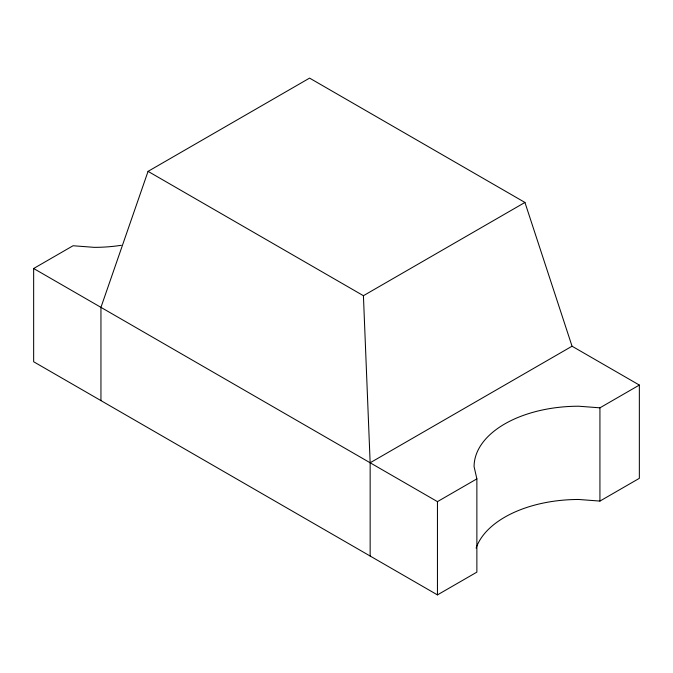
<?xml version="1.0" encoding="UTF-8"?>
<svg xmlns="http://www.w3.org/2000/svg" width="673" height="673" viewBox="0 0 673 673"><rect width="100%" height="100%" fill="white"/><g stroke="black" fill="none" stroke-linecap="round" stroke-linejoin="round"><path stroke-width="1.01" d="M476.105 548.108A104.694 60.444 0 0 1 578.78 499.475L599.929 501.082L639.35 478.326L639.35 385.065L572.05 346.216L524.94 202.447L309.58 78.11L148.06 171.363L100.95 307.359L100.95 400.612M639.35 385.065L599.929 407.83L578.78 406.223A104.694 60.444 0 0 0 474.086 466.667L476.871 478.873L476.871 572.134L437.45 594.89L33.65 361.754L33.65 268.502L73.071 245.746L94.22 247.353A104.694 60.444 0 0 0 121.317 245.292M148.06 171.363L363.42 295.699L524.94 202.447M370.15 556.033L370.15 462.78L572.05 346.216M33.65 268.502L437.45 501.637L476.871 478.873M363.42 295.699L370.15 462.78M599.929 407.83L599.929 501.082M437.45 501.637L437.45 594.89"/></g></svg>
